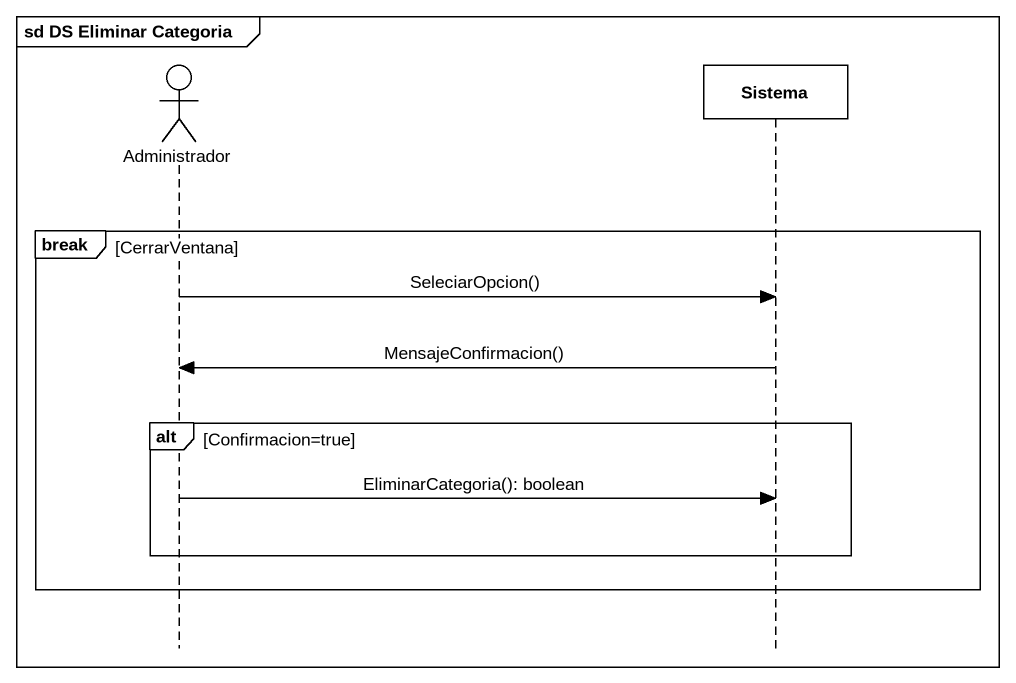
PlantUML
@startuml
mainframe sd DS Eliminar Categoria
hide footbox
actor Administrador
participant Sistema

break CerrarVentana
  Administrador -> Sistema : SeleciarOpcion()
  Sistema -> Administrador : MensajeConfirmacion()
  alt Confirmacion=true
    Administrador -> Sistema : EliminarCategoria(): boolean
  end
end
@enduml
